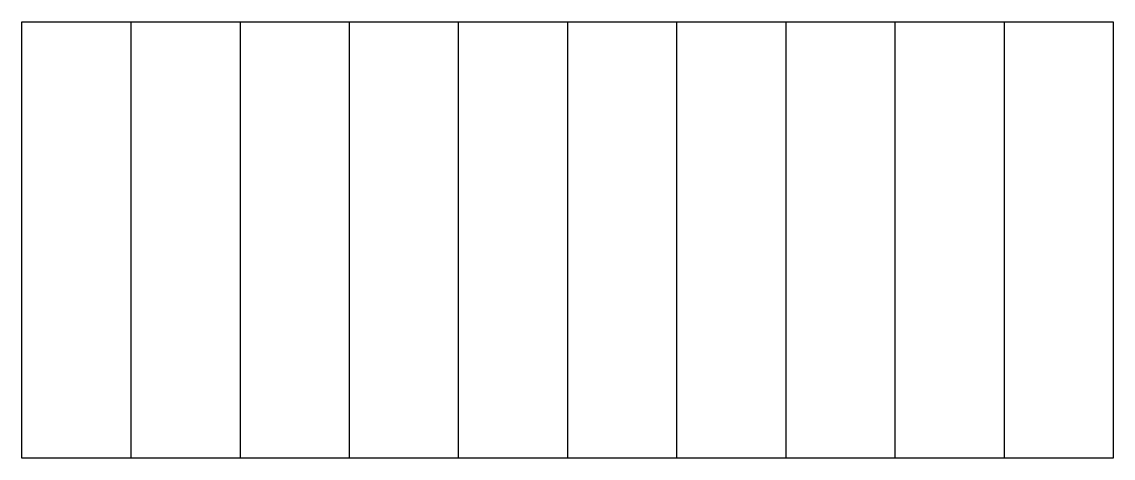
# Model space of a CAD drawing. Header units: inches. Extents: x 38 to 138, y 22 to 62.
import ezdxf

# ---------------------------------------------------------------- set-up
doc = ezdxf.new("R2010")
doc.units = ezdxf.units.IN
doc.header["$MEASUREMENT"] = 0

msp = doc.modelspace()

# ---------------------------------------------------------------- linework, layer by layer
for p, q in [((47.74, 62.33), (47.74, 22.33)), ((57.74, 62.33), (57.74, 22.33)), ((67.74, 62.33), (67.74, 22.33)), ((77.74, 62.33), (77.74, 22.33)), ((87.74, 62.33), (87.74, 22.33)), ((97.74, 62.33), (97.74, 22.33)), ((107.74, 62.33), (107.74, 22.33)), ((117.74, 62.33), (117.74, 22.33)), ((127.74, 62.33), (127.74, 22.33))]:
    msp.add_line(p, q)
msp.add_lwpolyline([(37.74, 62.33), (137.74, 62.33), (137.74, 22.33), (37.74, 22.33)], close=True)

doc.saveas('drawing.dxf')
